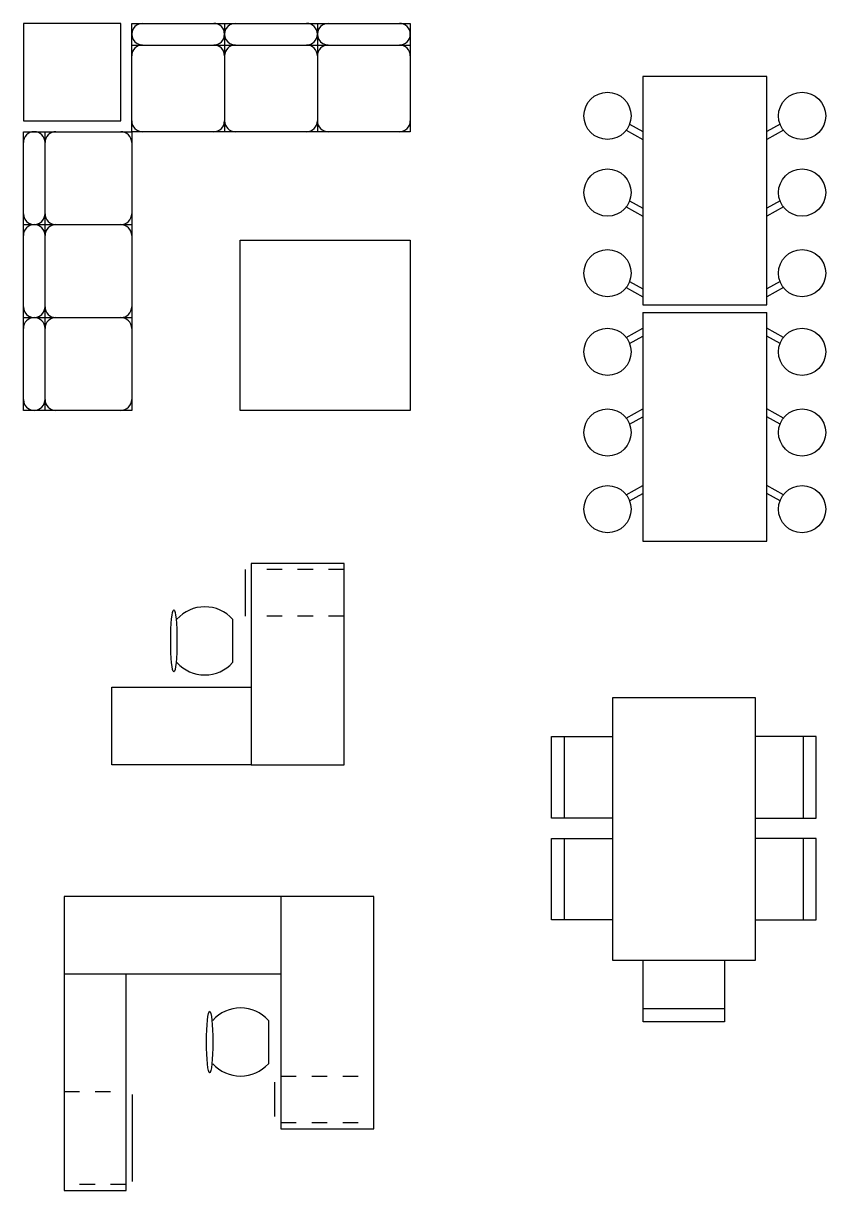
# Model space of a CAD drawing. Header units: millimetres. Extents: x 2198.5 to 2287.8, y 1208.8 to 1298.1.
# Drawn here: x 2259.29 to 2264.47, y 1269.65 to 1277.19 of the extents above; entities that cross this region are included whole.
import ezdxf

# ---------------------------------------------------------------- set-up
doc = ezdxf.new("R2010")
doc.units = ezdxf.units.MM
doc.linetypes.add('DASHED', pattern=[0.75, 0.5, -0.25])
for name, color, linetype in [('10-MUEBLES', 7, 'Continuous'), ('20', 10, 'Continuous'), ('20D', 12, 'DASHED'), ('20H', 9, 'Continuous')]:
    doc.layers.add(name, color=color, linetype=linetype)
doc.styles.get("Standard").update_dxf_attribs({"font": 'arial.ttf'})

# ---------------------------------------------------------------- blocks, each defined once
blk = doc.blocks.new('MHPLS507')
for p, q in [((0.5928, 0.5875), (0.1928, 0.5875)), ((1.0928, 0.5875), (0.6928, 0.5875)), ((0, -0.35), (0, 0.35)), ((1.5303, 0.2), (1.5303, -0.2)), ((0.5928, -0.5875), (0.1928, -0.5875)), ((1.0928, -0.5875), (0.6928, -0.5875))]:
    blk.add_line(p, q)
for points in [[(0.5928, 0.35), (0.5928, 0.65), (0.1928, 0.65), (0.1928, 0.35)], [(1.0928, 0.35), (1.0928, 0.65), (0.6928, 0.65), (0.6928, 0.35)], [(0, 0.35), (1.2928, 0.35), (1.2928, -0.35), (0, -0.35)], [(1.2928, 0.2), (1.5928, 0.2), (1.5928, -0.2), (1.2928, -0.2)], [(0.5928, -0.35), (0.5928, -0.65), (0.1928, -0.65), (0.1928, -0.35)], [(1.0928, -0.35), (1.0928, -0.65), (0.6928, -0.65), (0.6928, -0.35)]]:
    blk.add_lwpolyline(points)
blk = doc.blocks.new('ELLIPSE')
blk.add_circle((0.5, 0.5), 0.5)
blk = doc.blocks.new('SCHAIR', base_point=(64, 82))
at = {"layer": '20'}
blk.add_line((50, 82), (64, 82), dxfattribs=at)
for centre, start, end in [((58.125, 73), 132.07502, 227.92498), ((55.875, 73), 312.07502, 47.92498)]:
    blk.add_arc(centre, 12.125, start, end, dxfattribs=at)
at = {"layer": '20', "xscale": 20, "yscale": 2, "zscale": 20}
blk.add_blockref('ELLIPSE', (47, 62), dxfattribs=at)
at = {"layer": '20H', "flags": 1}
blk.add_attdef('DESCRIPTION', (46, 88), '', height=2, dxfattribs=at)
blk = doc.blocks.new('Escritorio 01')
at = {"layer": '20'}
for p, q in [((-65, 0), (-65, -30)), ((0, 0), (-65, 0)), ((0, -30), (0, 0)), ((-65, -30), (0, -30)), ((-25, -75), (-25, -30)), ((0, -30), (0, -75)), ((-63, -32), (-48, -32)), ((0, -75), (-25, -75))]:
    blk.add_line(p, q, dxfattribs=at)
at = {"layer": '20D'}
for p, q in [((-63, 0), (-63, -30)), ((-48, 0), (-48, -30))]:
    blk.add_line(p, q, dxfattribs=at)
at = {"layer": '20'}
blk.add_blockref('SCHAIR', (-33, -36), dxfattribs=at)
at = {"layer": '20H', "flags": 1}
for tag, p in [('DESCRIPTION', (-65, 6)), ('SIZE', (-65, 2))]:
    blk.add_attdef(tag, p, '', height=2, dxfattribs=at)
blk = doc.blocks.new('Escritorio 02')
at = {"layer": '20'}
for p, q in [((0, 0), (0, -30)), ((75, 0), (0, 0)), ((75, -30), (75, 0)), ((0, -30), (0, -100)), ((0, -30), (75, -30)), ((25, -100), (25, -30)), ((60, -32), (71, -32)), ((64, -78), (92, -78)), ((95, -80), (25, -80)), ((95, -100), (95, -80)), ((0, -100), (25, -100)), ((25, -100), (95, -100))]:
    blk.add_line(p, q, dxfattribs=at)
at = {"layer": '20D'}
for p, q in [((58, -30), (58, 0)), ((73, -30), (73, 0)), ((63, -100), (63, -80)), ((93, -80), (93, -100))]:
    blk.add_line(p, q, dxfattribs=at)
at = {"layer": '20'}
blk.add_blockref('SCHAIR', (54, -34), dxfattribs=at)
at = {"layer": '20H', "flags": 1}
for tag, p in [('DESCRIPTION', (4, -6)), ('SIZE', (4, -10))]:
    blk.add_attdef(tag, p, '', height=2, dxfattribs=at)
blk = doc.blocks.new('M-11')
for p, q in [((0.14, 0.649998, -0.5245), (0.140001, 2.450004, -0.5245)), ((0.000001, 1.849999, -0.5245), (0.699998, 1.849999, -0.5245)), ((0.000001, 1.250002, -0.5245), (0.699997, 1.250003, -0.5245)), ((1.300002, -0.049999, -0.5245), (1.300002, 0.649998, -0.5245)), ((1.899999, -0.049999, -0.5245), (1.899998, 0.649997, -0.5245)), ((2.500003, 0.09, -0.5245), (0.699997, 0.090001, -0.5245))]:
    blk.add_line(p, q)
for points in [[(0.699998, 2.450004), (0.699997, 0.649998), (0.000001, 0.649997), (0.000001, 2.450004)], [(1.399996, 2.450004), (2.500003, 2.450004), (2.500003, 1.349997), (1.399996, 1.349997)], [(0.699997, 0.649998), (2.500003, 0.649997), (2.500004, -0.049999), (0.699997, -0.049999)], [(0, -0.049999), (0.629998, -0.049998), (0.629998, 0.579999), (0, 0.579998)]]:
    blk.add_lwpolyline(points, close=True)
for centre, start, end in [((0.070001, 2.380004, -0.5245), 0.000781, 179.999994), ((0.209999, 2.380005, -0.5245), 89.999213, 180.000793), ((0.629999, 2.380004, -0.5245), 0.000002, 90.000777), ((0.070001, 1.919999, -0.5245), 180.000001, 0.000006), ((0.21, 1.919999, -0.5245), 179.999208, 269.999996), ((0.629999, 1.919999, -0.5245), 269.999218, 359.999999), ((0.070001, 1.779999, -0.5245), 0.000781, 179.999994), ((0.209999, 1.78, -0.5245), 89.999213, 180.000793), ((0.629999, 1.779999, -0.5245), 0.000002, 90.000777), ((0.070001, 1.320002, -0.5245), 179.999208, 0.000006), ((0.21, 1.320002, -0.5245), 180.000001, 269.999204), ((0.629998, 1.320002, -0.5245), 270.000781, 359.999998), ((0.070001, 1.180002, -0.5245), 0.000002, 179.999202), ((0.21, 1.180002, -0.5245), 90.000005, 180.000001), ((0.629999, 1.180002, -0.5245), 0.000002, 89.999998), ((0.070001, 0.719997, -0.5245), 179.999208, 0.000006), ((0.21, 0.719997, -0.5245), 180.000001, 269.999204), ((0.629999, 0.719997, -0.5245), 270, 0.000002), ((0.769997, 0.579999, -0.5245), 90.000002, 180.000777), ((1.230002, 0.579999, -0.5245), 359.999218, 89.999999), ((1.370002, 0.579999, -0.5245), 90.000002, 180.000777), ((1.829999, 0.579998, -0.5245), 0.000781, 89.999998), ((1.969999, 0.579999, -0.5245), 90.000002, 179.999998), ((2.430004, 0.579999, -0.5245), 0, 90.000002), ((0.769996, 0.159999, -0.5245), 179.999213, 270.000793), ((1.230002, 0.16, -0.5245), 269.999208, 359.999996), ((1.370001, 0.159999, -0.5245), 179.999213, 270.000793), ((1.829999, 0.16, -0.5245), 270.000001, 359.999204), ((1.969999, 0.16, -0.5245), 180.000005, 270.000001), ((2.430004, 0.16, -0.5245), 270.000001, 359.999204), ((0.769997, 0.020001, -0.5245), 90.000781, 269.999994), ((1.230002, 0.020001, -0.5245), 270.000001, 90.000006), ((1.370002, 0.020001, -0.5245), 90.000781, 269.999994), ((1.829999, 0.020001, -0.5245), 269.999208, 90.000006), ((1.969999, 0.020001, -0.5245), 90.000002, 269.999202), ((2.430004, 0.020001, -0.5245), 269.999208, 90.000006)]:
    blk.add_arc(centre, 0.07, start, end)
blk = doc.blocks.new('Sofa L 01')
blk.add_blockref('M-11', (0, 0.049999))
blk = doc.blocks.new('MHPLS014')
at = {"linetype": 'ByBlock'}
for p, q in [((0.3078, 0.467), (0.3556, 0.381)), ((0.3466, 0.4886), (0.4064, 0.381)), ((0.8031, 0.467), (0.8509, 0.381)), ((0.8419, 0.4886), (0.9017, 0.381)), ((1.3238, 0.467), (1.3716, 0.381)), ((1.3626, 0.4886), (1.4224, 0.381)), ((1.6854, 0.4886), (1.6256, 0.381)), ((1.7242, 0.467), (1.6764, 0.381)), ((2.2061, 0.4886), (2.1463, 0.381)), ((2.2449, 0.467), (2.1971, 0.381)), ((2.7014, 0.4886), (2.6416, 0.381)), ((2.7402, 0.467), (2.6924, 0.381)), ((1.475, 0.381), (0, 0.381)), ((0, 0.381), (0, -0.419)), ((1.475, -0.419), (1.475, 0.381)), ((1.525, -0.419), (1.525, 0.381)), ((3, 0.381), (1.525, 0.381)), ((3, -0.419), (3, 0.381)), ((0, -0.419), (1.475, -0.419)), ((0.3078, -0.505), (0.3556, -0.419)), ((0.3466, -0.5266), (0.4064, -0.419)), ((0.8031, -0.505), (0.8509, -0.419)), ((0.8419, -0.5266), (0.9017, -0.419)), ((1.3238, -0.505), (1.3716, -0.419)), ((1.3626, -0.5266), (1.4224, -0.419)), ((1.525, -0.419), (3, -0.419)), ((1.6854, -0.5266), (1.6256, -0.419)), ((1.7242, -0.505), (1.6764, -0.419)), ((2.2061, -0.5266), (2.1463, -0.419)), ((2.2449, -0.505), (2.1971, -0.419)), ((2.7014, -0.5266), (2.6416, -0.419)), ((2.7402, -0.505), (2.6924, -0.419))]:
    blk.add_line(p, q, dxfattribs=at)
for centre in [(0.254, 0.6096), (0.7493, 0.6096), (1.27, 0.6096), (1.778, 0.6096), (2.2987, 0.6096), (2.794, 0.6096), (0.254, -0.6476), (0.7493, -0.6476), (1.27, -0.6476), (1.778, -0.6476), (2.2987, -0.6476), (2.794, -0.6476)]:
    blk.add_circle(centre, 0.1524, dxfattribs=at)

msp = doc.modelspace()

# ---------------------------------------------------------------- block references
at = {"rotation": 270}
for name, p in [('Sofa L 01', (2259.2856, 1277.1931, 0.5245)), ('MHPLS014', (2263.7079, 1276.8496))]:
    msp.add_blockref(name, p, dxfattribs=at)
at = {"xscale": 0.01999999999998181, "yscale": 0.01999999999998181, "zscale": 0.01999999999998181, "rotation": 270}
for name, p in [('Escritorio 01', (2261.358, 1272.4049)), ('Escritorio 02', (2261.5495, 1271.5543))]:
    msp.add_blockref(name, p, dxfattribs=at)
at = {"layer": '10-MUEBLES', "xscale": 1.314953261672144, "yscale": 1.314953261672144, "zscale": 1.314953261672144, "rotation": 270}
msp.add_blockref('MHPLS507', (2263.5541, 1272.84), dxfattribs=at)

doc.saveas('drawing.dxf')
